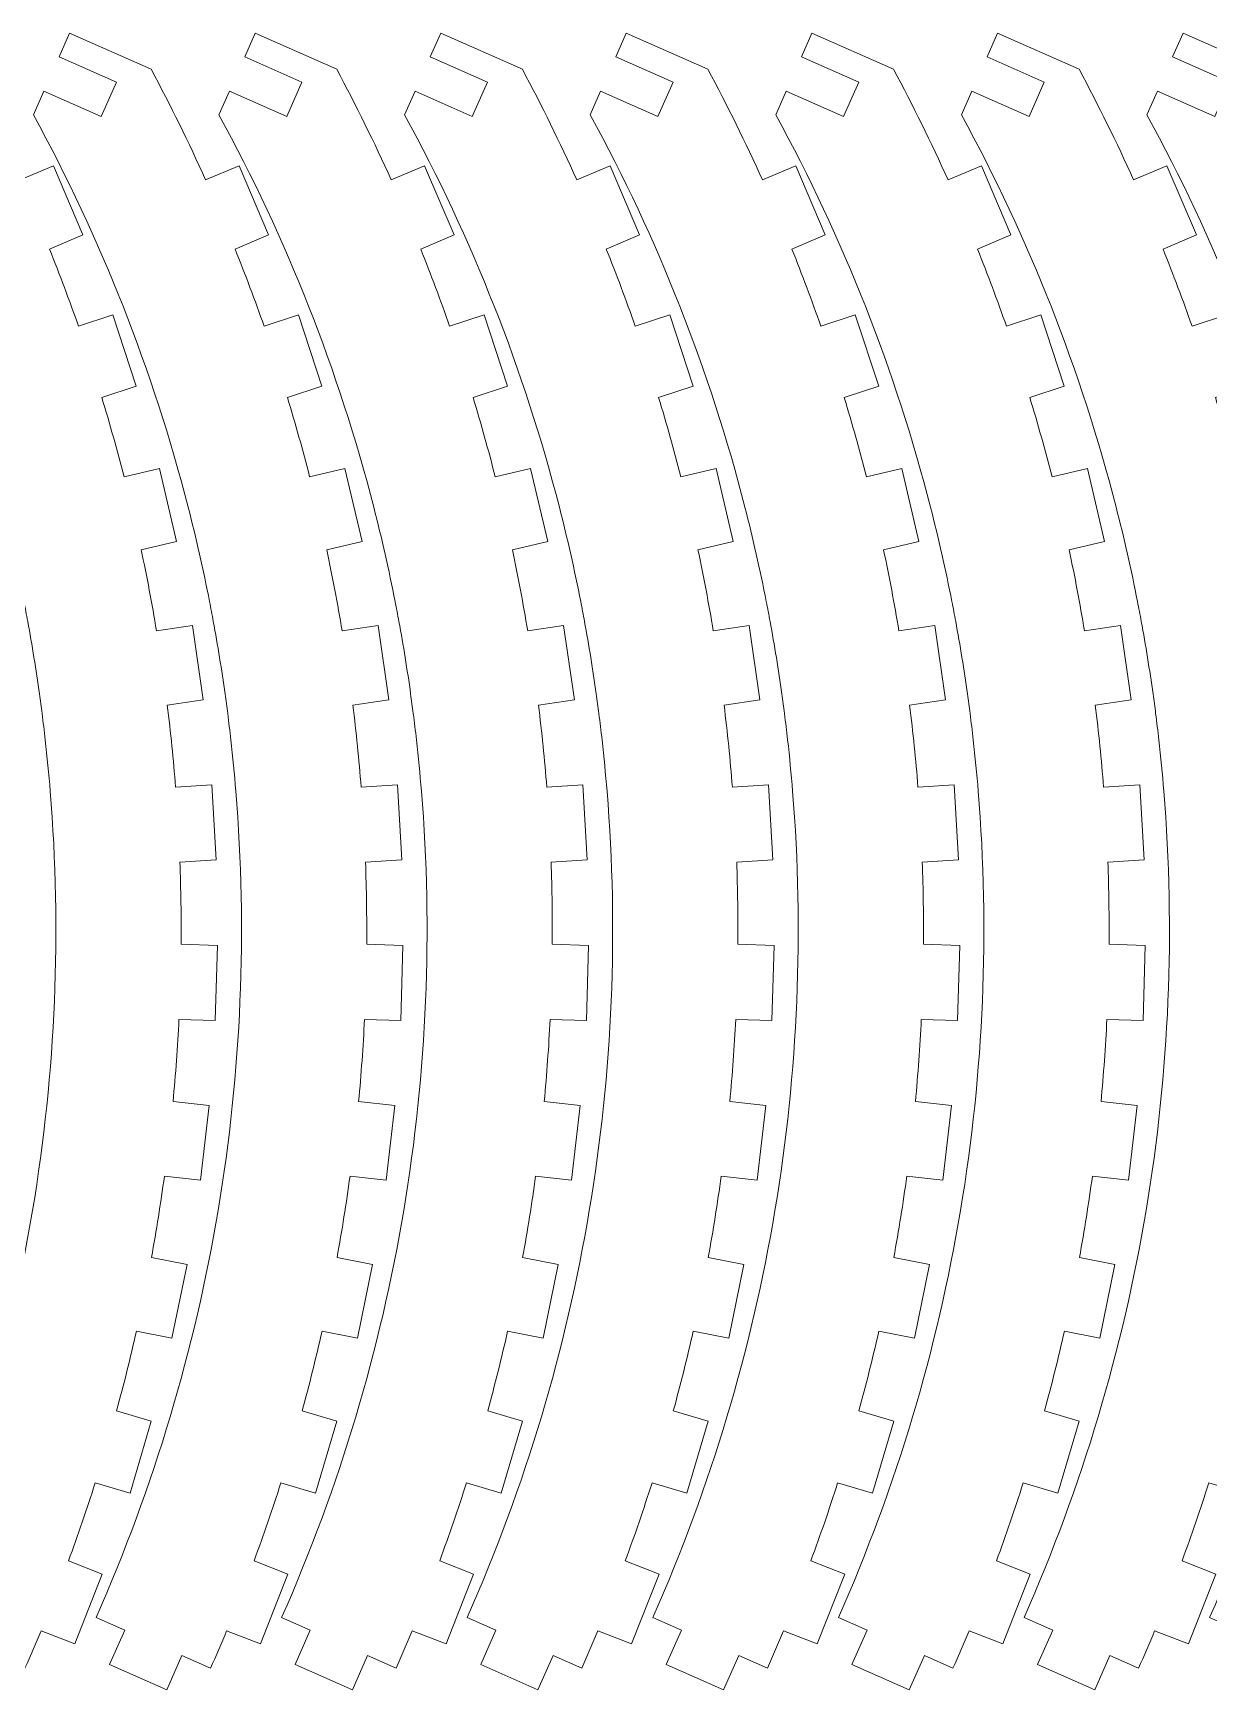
# Model space of a CAD drawing. Header units: millimetres. Extents: x -400 to 400, y -200 to 200.
# Drawn here: x 119.6 to 213.5, y 68.2 to 200.5 of the extents above; entities that cross this region are included whole.
import ezdxf

# ---------------------------------------------------------------- set-up
doc = ezdxf.new("R2010")
doc.units = ezdxf.units.MM
doc.header["$MEASUREMENT"] = 0
doc.layers.add('Camada 1', color=7, linetype='Continuous')

msp = doc.modelspace()

# ---------------------------------------------------------------- linework, layer by layer
at = {"layer": 'Camada 1', "lineweight": 20}
for points in [[(104.8457, 193.9324), (110.2505, 184.0403), (114.4045, 173.5035), (117.2028, 162.5975), (117.2028, 162.5975), (117.8418, 160.107), (118.4101, 157.5971), (118.9066, 155.0715), (118.9066, 155.0715), (119.0101, 154.5448), (119.1106, 154.0175), (119.2079, 153.4898), (119.2079, 153.4898), (119.5625, 151.5666), (119.8758, 149.6353), (120.1466, 147.6984), (120.1466, 147.6984), (120.2192, 147.18), (120.2889, 146.6612), (120.3554, 146.142), (120.3554, 146.142), (120.4454, 145.439), (120.5301, 144.7351), (120.6092, 144.0308), (120.6092, 144.0308), (120.762, 142.6695), (120.8944, 141.3057), (121.006, 139.9405), (121.006, 139.9405), (122.8281, 117.6503), (119.1379, 94.9596), (109.8476, 73.9707), (109.8476, 73.9707), (109.8476, 73.9707), (112.1337, 72.9588), (112.1337, 72.9588), (112.1337, 72.9588), (112.1337, 72.9588), (110.9195, 70.2155), (110.9195, 70.2155), (110.9195, 70.2155), (110.9195, 70.2155), (115.4916, 68.1918), (115.4916, 68.1918), (115.4916, 68.1918), (115.4916, 68.1918), (116.7058, 70.9351), (116.7058, 70.9351), (116.7058, 70.9351), (116.7058, 70.9351), (118.9919, 69.9232), (118.9919, 69.9232), (118.9919, 69.9232), (119.4306, 70.9143), (119.8583, 71.9104), (120.2747, 72.9111), (120.2747, 72.9111), (120.2747, 72.9111), (122.9715, 71.8533), (122.9715, 71.8533), (122.9715, 71.8533), (122.9715, 71.8533), (125.1624, 77.4391), (125.1624, 77.4391), (125.1624, 77.4391), (125.1624, 77.4391), (122.4656, 78.4968), (122.4656, 78.4968), (122.4656, 78.4968), (123.223, 80.5513), (123.934, 82.6227), (124.598, 84.7093), (124.598, 84.7093), (124.598, 84.7093), (127.3758, 83.8879), (127.3758, 83.8879), (127.3758, 83.8879), (127.3758, 83.8879), (129.0772, 89.6416), (129.0772, 89.6416), (129.0772, 89.6416), (129.0772, 89.6416), (126.2993, 90.4631), (126.2993, 90.4631), (126.2993, 90.4631), (126.8769, 92.5752), (127.4067, 94.7001), (127.8884, 96.8362), (127.8884, 96.8362), (127.8884, 96.8362), (130.7268, 96.2573), (130.7268, 96.2573), (130.7268, 96.2573), (130.7268, 96.2573), (131.9259, 102.1362), (131.9259, 102.1362), (131.9259, 102.1362), (131.9259, 102.1362), (129.0876, 102.7151), (129.0876, 102.7151), (129.0876, 102.7151), (129.481, 104.8693), (129.8257, 107.032), (130.1215, 109.2016), (130.1215, 109.2016), (130.1215, 109.2016), (132.9992, 108.8695), (132.9992, 108.8695), (132.9992, 108.8695), (132.9992, 108.8695), (133.6872, 114.8298), (133.6872, 114.8298), (133.6872, 114.8298), (133.6872, 114.8298), (130.8096, 115.1621), (130.8096, 115.1621), (130.8096, 115.1621), (131.0158, 117.3421), (131.1729, 119.5264), (131.2807, 121.7134), (131.2807, 121.7134), (131.2807, 121.7134), (134.1762, 121.6305), (134.1762, 121.6305), (134.1762, 121.6305), (134.1762, 121.6305), (134.348, 127.628), (134.348, 127.628), (134.348, 127.628), (134.348, 127.628), (131.4525, 127.711), (131.4525, 127.711), (131.4525, 127.711), (131.4701, 129.9007), (131.4384, 132.0904), (131.3572, 134.2786), (131.3572, 134.2786), (131.3572, 134.2786), (134.2492, 134.4455), (134.2492, 134.4455), (134.2492, 134.4455), (134.2492, 134.4455), (133.9035, 140.4355), (133.9035, 140.4355), (133.9035, 140.4355), (133.9035, 140.4355), (131.0116, 140.2686), (131.0116, 140.2686), (131.0116, 140.2686), (130.8404, 142.4516), (130.6201, 144.6306), (130.3507, 146.8037), (130.3507, 146.8037), (130.3507, 146.8037), (133.2174, 147.2191), (133.2174, 147.2191), (133.2174, 147.2191), (133.2174, 147.2191), (132.3569, 153.157), (132.3569, 153.157), (132.3569, 153.157), (132.3569, 153.157), (129.4901, 152.7416), (129.4901, 152.7416), (129.4901, 152.7416), (129.1314, 154.9017), (128.7241, 157.0535), (128.2685, 159.1953), (128.2685, 159.1953), (128.2685, 159.1953), (131.0888, 159.8563), (131.0888, 159.8563), (131.0888, 159.8563), (131.0888, 159.8563), (129.7196, 165.698), (129.7196, 165.698), (129.7196, 165.698), (129.7196, 165.698), (126.8993, 165.037), (126.8993, 165.037), (126.8993, 165.037), (126.3559, 167.1582), (125.7647, 169.2669), (125.1261, 171.3615), (125.1261, 171.3615), (125.1261, 171.3615), (127.879, 172.263), (127.879, 172.263), (127.879, 172.263), (127.879, 172.263), (126.0115, 177.965), (126.0115, 177.965), (126.0115, 177.965), (126.0115, 177.965), (123.2587, 177.0633), (123.2587, 177.0633), (123.2587, 177.0633), (122.5344, 179.1298), (121.7637, 181.1798), (120.947, 183.2115), (120.947, 183.2115), (120.947, 183.2115), (123.6119, 184.3469), (123.6119, 184.3469), (123.6119, 184.3469), (123.6119, 184.3469), (121.26, 189.8668), (121.26, 189.8668), (121.26, 189.8668), (121.26, 189.8668), (118.5951, 188.7313), (118.5951, 188.7313), (118.5951, 188.7313), (117.2463, 191.7242), (115.7969, 194.6705), (114.2491, 197.5655), (114.2491, 197.5655), (114.2491, 197.5655), (107.7309, 200.4506), (107.7309, 200.4506), (107.7309, 200.4506), (107.7309, 200.4506), (106.8954, 198.5631), (106.8954, 198.5631), (106.8954, 198.5631), (106.8954, 198.5631), (111.4676, 196.5394), (111.4676, 196.5394), (111.4676, 196.5394), (111.4676, 196.5394), (110.2533, 193.7961), (110.2533, 193.7961), (110.2533, 193.7961), (110.2533, 193.7961), (105.6812, 195.8198), (105.6812, 195.8198), (105.6812, 195.8198), (105.6812, 195.8198), (104.8457, 193.9324), (104.8457, 193.9324)], [(119.6624, 193.9324), (125.0672, 184.0403), (129.2212, 173.5035), (132.0195, 162.5975), (132.0195, 162.5975), (132.6585, 160.107), (133.2268, 157.5971), (133.7233, 155.0715), (133.7233, 155.0715), (133.8268, 154.5448), (133.9273, 154.0175), (134.0246, 153.4898), (134.0246, 153.4898), (134.3792, 151.5666), (134.6925, 149.6353), (134.9633, 147.6984), (134.9633, 147.6984), (135.0359, 147.18), (135.1056, 146.6612), (135.1721, 146.142), (135.1721, 146.142), (135.2621, 145.439), (135.3468, 144.7351), (135.4259, 144.0308), (135.4259, 144.0308), (135.5787, 142.6695), (135.7111, 141.3057), (135.8227, 139.9405), (135.8227, 139.9405), (137.6448, 117.6503), (133.9546, 94.9596), (124.6643, 73.9707), (124.6643, 73.9707), (124.6643, 73.9707), (126.9504, 72.9588), (126.9504, 72.9588), (126.9504, 72.9588), (126.9504, 72.9588), (125.7362, 70.2155), (125.7362, 70.2155), (125.7362, 70.2155), (125.7362, 70.2155), (130.3083, 68.1918), (130.3083, 68.1918), (130.3083, 68.1918), (130.3083, 68.1918), (131.5225, 70.9351), (131.5225, 70.9351), (131.5225, 70.9351), (131.5225, 70.9351), (133.8086, 69.9232), (133.8086, 69.9232), (133.8086, 69.9232), (134.2473, 70.9143), (134.675, 71.9104), (135.0914, 72.9111), (135.0914, 72.9111), (135.0914, 72.9111), (137.7882, 71.8533), (137.7882, 71.8533), (137.7882, 71.8533), (137.7882, 71.8533), (139.9791, 77.4391), (139.9791, 77.4391), (139.9791, 77.4391), (139.9791, 77.4391), (137.2823, 78.4968), (137.2823, 78.4968), (137.2823, 78.4968), (138.0397, 80.5513), (138.7507, 82.6227), (139.4147, 84.7093), (139.4147, 84.7093), (139.4147, 84.7093), (142.1925, 83.8879), (142.1925, 83.8879), (142.1925, 83.8879), (142.1925, 83.8879), (143.8939, 89.6416), (143.8939, 89.6416), (143.8939, 89.6416), (143.8939, 89.6416), (141.116, 90.4631), (141.116, 90.4631), (141.116, 90.4631), (141.6936, 92.5752), (142.2234, 94.7001), (142.7051, 96.8362), (142.7051, 96.8362), (142.7051, 96.8362), (145.5435, 96.2573), (145.5435, 96.2573), (145.5435, 96.2573), (145.5435, 96.2573), (146.7426, 102.1362), (146.7426, 102.1362), (146.7426, 102.1362), (146.7426, 102.1362), (143.9043, 102.7151), (143.9043, 102.7151), (143.9043, 102.7151), (144.2977, 104.8693), (144.6424, 107.032), (144.9382, 109.2016), (144.9382, 109.2016), (144.9382, 109.2016), (147.8159, 108.8695), (147.8159, 108.8695), (147.8159, 108.8695), (147.8159, 108.8695), (148.5039, 114.8298), (148.5039, 114.8298), (148.5039, 114.8298), (148.5039, 114.8298), (145.6263, 115.1621), (145.6263, 115.1621), (145.6263, 115.1621), (145.8325, 117.3421), (145.9896, 119.5264), (146.0974, 121.7134), (146.0974, 121.7134), (146.0974, 121.7134), (148.9929, 121.6305), (148.9929, 121.6305), (148.9929, 121.6305), (148.9929, 121.6305), (149.1647, 127.628), (149.1647, 127.628), (149.1647, 127.628), (149.1647, 127.628), (146.2692, 127.711), (146.2692, 127.711), (146.2692, 127.711), (146.2868, 129.9007), (146.2551, 132.0904), (146.1739, 134.2786), (146.1739, 134.2786), (146.1739, 134.2786), (149.0659, 134.4455), (149.0659, 134.4455), (149.0659, 134.4455), (149.0659, 134.4455), (148.7202, 140.4355), (148.7202, 140.4355), (148.7202, 140.4355), (148.7202, 140.4355), (145.8283, 140.2686), (145.8283, 140.2686), (145.8283, 140.2686), (145.6571, 142.4516), (145.4368, 144.6306), (145.1674, 146.8037), (145.1674, 146.8037), (145.1674, 146.8037), (148.0341, 147.2191), (148.0341, 147.2191), (148.0341, 147.2191), (148.0341, 147.2191), (147.1736, 153.157), (147.1736, 153.157), (147.1736, 153.157), (147.1736, 153.157), (144.3068, 152.7416), (144.3068, 152.7416), (144.3068, 152.7416), (143.9481, 154.9017), (143.5408, 157.0535), (143.0852, 159.1953), (143.0852, 159.1953), (143.0852, 159.1953), (145.9055, 159.8563), (145.9055, 159.8563), (145.9055, 159.8563), (145.9055, 159.8563), (144.5363, 165.698), (144.5363, 165.698), (144.5363, 165.698), (144.5363, 165.698), (141.716, 165.037), (141.716, 165.037), (141.716, 165.037), (141.1726, 167.1582), (140.5814, 169.2669), (139.9428, 171.3615), (139.9428, 171.3615), (139.9428, 171.3615), (142.6957, 172.263), (142.6957, 172.263), (142.6957, 172.263), (142.6957, 172.263), (140.8282, 177.965), (140.8282, 177.965), (140.8282, 177.965), (140.8282, 177.965), (138.0754, 177.0633), (138.0754, 177.0633), (138.0754, 177.0633), (137.3511, 179.1298), (136.5804, 181.1798), (135.7637, 183.2115), (135.7637, 183.2115), (135.7637, 183.2115), (138.4286, 184.3469), (138.4286, 184.3469), (138.4286, 184.3469), (138.4286, 184.3469), (136.0767, 189.8668), (136.0767, 189.8668), (136.0767, 189.8668), (136.0767, 189.8668), (133.4118, 188.7313), (133.4118, 188.7313), (133.4118, 188.7313), (132.063, 191.7242), (130.6136, 194.6705), (129.0658, 197.5655), (129.0658, 197.5655), (129.0658, 197.5655), (122.5476, 200.4506), (122.5476, 200.4506), (122.5476, 200.4506), (122.5476, 200.4506), (121.7121, 198.5631), (121.7121, 198.5631), (121.7121, 198.5631), (121.7121, 198.5631), (126.2843, 196.5394), (126.2843, 196.5394), (126.2843, 196.5394), (126.2843, 196.5394), (125.07, 193.7961), (125.07, 193.7961), (125.07, 193.7961), (125.07, 193.7961), (120.4979, 195.8198), (120.4979, 195.8198), (120.4979, 195.8198), (120.4979, 195.8198), (119.6624, 193.9324), (119.6624, 193.9324)], [(134.4791, 193.9324), (139.8839, 184.0403), (144.0379, 173.5035), (146.8362, 162.5975), (146.8362, 162.5975), (147.4752, 160.107), (148.0435, 157.5971), (148.54, 155.0715), (148.54, 155.0715), (148.6435, 154.5448), (148.744, 154.0175), (148.8413, 153.4898), (148.8413, 153.4898), (149.1959, 151.5666), (149.5092, 149.6353), (149.78, 147.6984), (149.78, 147.6984), (149.8526, 147.18), (149.9223, 146.6612), (149.9888, 146.142), (149.9888, 146.142), (150.0788, 145.439), (150.1635, 144.7351), (150.2426, 144.0308), (150.2426, 144.0308), (150.3954, 142.6695), (150.5278, 141.3057), (150.6394, 139.9405), (150.6394, 139.9405), (152.4615, 117.6503), (148.7713, 94.9596), (139.481, 73.9707), (139.481, 73.9707), (139.481, 73.9707), (141.7671, 72.9588), (141.7671, 72.9588), (141.7671, 72.9588), (141.7671, 72.9588), (140.5529, 70.2155), (140.5529, 70.2155), (140.5529, 70.2155), (140.5529, 70.2155), (145.125, 68.1918), (145.125, 68.1918), (145.125, 68.1918), (145.125, 68.1918), (146.3392, 70.9351), (146.3392, 70.9351), (146.3392, 70.9351), (146.3392, 70.9351), (148.6253, 69.9232), (148.6253, 69.9232), (148.6253, 69.9232), (149.064, 70.9143), (149.4917, 71.9104), (149.9081, 72.9111), (149.9081, 72.9111), (149.9081, 72.9111), (152.6049, 71.8533), (152.6049, 71.8533), (152.6049, 71.8533), (152.6049, 71.8533), (154.7958, 77.4391), (154.7958, 77.4391), (154.7958, 77.4391), (154.7958, 77.4391), (152.099, 78.4968), (152.099, 78.4968), (152.099, 78.4968), (152.8564, 80.5513), (153.5674, 82.6227), (154.2314, 84.7093), (154.2314, 84.7093), (154.2314, 84.7093), (157.0092, 83.8879), (157.0092, 83.8879), (157.0092, 83.8879), (157.0092, 83.8879), (158.7106, 89.6416), (158.7106, 89.6416), (158.7106, 89.6416), (158.7106, 89.6416), (155.9327, 90.4631), (155.9327, 90.4631), (155.9327, 90.4631), (156.5103, 92.5752), (157.0401, 94.7001), (157.5218, 96.8362), (157.5218, 96.8362), (157.5218, 96.8362), (160.3602, 96.2573), (160.3602, 96.2573), (160.3602, 96.2573), (160.3602, 96.2573), (161.5593, 102.1362), (161.5593, 102.1362), (161.5593, 102.1362), (161.5593, 102.1362), (158.721, 102.7151), (158.721, 102.7151), (158.721, 102.7151), (159.1144, 104.8693), (159.4591, 107.032), (159.7549, 109.2016), (159.7549, 109.2016), (159.7549, 109.2016), (162.6326, 108.8695), (162.6326, 108.8695), (162.6326, 108.8695), (162.6326, 108.8695), (163.3206, 114.8298), (163.3206, 114.8298), (163.3206, 114.8298), (163.3206, 114.8298), (160.443, 115.1621), (160.443, 115.1621), (160.443, 115.1621), (160.6492, 117.3421), (160.8063, 119.5264), (160.9141, 121.7134), (160.9141, 121.7134), (160.9141, 121.7134), (163.8096, 121.6305), (163.8096, 121.6305), (163.8096, 121.6305), (163.8096, 121.6305), (163.9814, 127.628), (163.9814, 127.628), (163.9814, 127.628), (163.9814, 127.628), (161.0859, 127.711), (161.0859, 127.711), (161.0859, 127.711), (161.1035, 129.9007), (161.0718, 132.0904), (160.9906, 134.2786), (160.9906, 134.2786), (160.9906, 134.2786), (163.8826, 134.4455), (163.8826, 134.4455), (163.8826, 134.4455), (163.8826, 134.4455), (163.5369, 140.4355), (163.5369, 140.4355), (163.5369, 140.4355), (163.5369, 140.4355), (160.645, 140.2686), (160.645, 140.2686), (160.645, 140.2686), (160.4738, 142.4516), (160.2535, 144.6306), (159.9841, 146.8037), (159.9841, 146.8037), (159.9841, 146.8037), (162.8508, 147.2191), (162.8508, 147.2191), (162.8508, 147.2191), (162.8508, 147.2191), (161.9903, 153.157), (161.9903, 153.157), (161.9903, 153.157), (161.9903, 153.157), (159.1235, 152.7416), (159.1235, 152.7416), (159.1235, 152.7416), (158.7648, 154.9017), (158.3575, 157.0535), (157.9019, 159.1953), (157.9019, 159.1953), (157.9019, 159.1953), (160.7222, 159.8563), (160.7222, 159.8563), (160.7222, 159.8563), (160.7222, 159.8563), (159.353, 165.698), (159.353, 165.698), (159.353, 165.698), (159.353, 165.698), (156.5327, 165.037), (156.5327, 165.037), (156.5327, 165.037), (155.9893, 167.1582), (155.3981, 169.2669), (154.7595, 171.3615), (154.7595, 171.3615), (154.7595, 171.3615), (157.5124, 172.263), (157.5124, 172.263), (157.5124, 172.263), (157.5124, 172.263), (155.6449, 177.965), (155.6449, 177.965), (155.6449, 177.965), (155.6449, 177.965), (152.8921, 177.0633), (152.8921, 177.0633), (152.8921, 177.0633), (152.1678, 179.1298), (151.3971, 181.1798), (150.5804, 183.2115), (150.5804, 183.2115), (150.5804, 183.2115), (153.2453, 184.3469), (153.2453, 184.3469), (153.2453, 184.3469), (153.2453, 184.3469), (150.8934, 189.8668), (150.8934, 189.8668), (150.8934, 189.8668), (150.8934, 189.8668), (148.2285, 188.7313), (148.2285, 188.7313), (148.2285, 188.7313), (146.8797, 191.7242), (145.4303, 194.6705), (143.8825, 197.5655), (143.8825, 197.5655), (143.8825, 197.5655), (137.3643, 200.4506), (137.3643, 200.4506), (137.3643, 200.4506), (137.3643, 200.4506), (136.5288, 198.5631), (136.5288, 198.5631), (136.5288, 198.5631), (136.5288, 198.5631), (141.101, 196.5394), (141.101, 196.5394), (141.101, 196.5394), (141.101, 196.5394), (139.8867, 193.7961), (139.8867, 193.7961), (139.8867, 193.7961), (139.8867, 193.7961), (135.3146, 195.8198), (135.3146, 195.8198), (135.3146, 195.8198), (135.3146, 195.8198), (134.4791, 193.9324), (134.4791, 193.9324)], [(149.2958, 193.9324), (154.7006, 184.0403), (158.8546, 173.5035), (161.6529, 162.5975), (161.6529, 162.5975), (162.2919, 160.107), (162.8602, 157.5971), (163.3567, 155.0715), (163.3567, 155.0715), (163.4602, 154.5448), (163.5607, 154.0175), (163.658, 153.4898), (163.658, 153.4898), (164.0126, 151.5666), (164.3259, 149.6353), (164.5967, 147.6984), (164.5967, 147.6984), (164.6693, 147.18), (164.739, 146.6612), (164.8055, 146.142), (164.8055, 146.142), (164.8955, 145.439), (164.9802, 144.7351), (165.0593, 144.0308), (165.0593, 144.0308), (165.2121, 142.6695), (165.3445, 141.3057), (165.4561, 139.9405), (165.4561, 139.9405), (167.2782, 117.6503), (163.588, 94.9596), (154.2977, 73.9707), (154.2977, 73.9707), (154.2977, 73.9707), (156.5838, 72.9588), (156.5838, 72.9588), (156.5838, 72.9588), (156.5838, 72.9588), (155.3696, 70.2155), (155.3696, 70.2155), (155.3696, 70.2155), (155.3696, 70.2155), (159.9417, 68.1918), (159.9417, 68.1918), (159.9417, 68.1918), (159.9417, 68.1918), (161.1559, 70.9351), (161.1559, 70.9351), (161.1559, 70.9351), (161.1559, 70.9351), (163.442, 69.9232), (163.442, 69.9232), (163.442, 69.9232), (163.8807, 70.9143), (164.3084, 71.9104), (164.7248, 72.9111), (164.7248, 72.9111), (164.7248, 72.9111), (167.4216, 71.8533), (167.4216, 71.8533), (167.4216, 71.8533), (167.4216, 71.8533), (169.6125, 77.4391), (169.6125, 77.4391), (169.6125, 77.4391), (169.6125, 77.4391), (166.9157, 78.4968), (166.9157, 78.4968), (166.9157, 78.4968), (167.6731, 80.5513), (168.3841, 82.6227), (169.0481, 84.7093), (169.0481, 84.7093), (169.0481, 84.7093), (171.8259, 83.8879), (171.8259, 83.8879), (171.8259, 83.8879), (171.8259, 83.8879), (173.5273, 89.6416), (173.5273, 89.6416), (173.5273, 89.6416), (173.5273, 89.6416), (170.7494, 90.4631), (170.7494, 90.4631), (170.7494, 90.4631), (171.327, 92.5752), (171.8568, 94.7001), (172.3385, 96.8362), (172.3385, 96.8362), (172.3385, 96.8362), (175.1769, 96.2573), (175.1769, 96.2573), (175.1769, 96.2573), (175.1769, 96.2573), (176.376, 102.1362), (176.376, 102.1362), (176.376, 102.1362), (176.376, 102.1362), (173.5377, 102.7151), (173.5377, 102.7151), (173.5377, 102.7151), (173.9311, 104.8693), (174.2758, 107.032), (174.5716, 109.2016), (174.5716, 109.2016), (174.5716, 109.2016), (177.4493, 108.8695), (177.4493, 108.8695), (177.4493, 108.8695), (177.4493, 108.8695), (178.1373, 114.8298), (178.1373, 114.8298), (178.1373, 114.8298), (178.1373, 114.8298), (175.2597, 115.1621), (175.2597, 115.1621), (175.2597, 115.1621), (175.4659, 117.3421), (175.623, 119.5264), (175.7308, 121.7134), (175.7308, 121.7134), (175.7308, 121.7134), (178.6263, 121.6305), (178.6263, 121.6305), (178.6263, 121.6305), (178.6263, 121.6305), (178.7981, 127.628), (178.7981, 127.628), (178.7981, 127.628), (178.7981, 127.628), (175.9026, 127.711), (175.9026, 127.711), (175.9026, 127.711), (175.9202, 129.9007), (175.8885, 132.0904), (175.8073, 134.2786), (175.8073, 134.2786), (175.8073, 134.2786), (178.6993, 134.4455), (178.6993, 134.4455), (178.6993, 134.4455), (178.6993, 134.4455), (178.3536, 140.4355), (178.3536, 140.4355), (178.3536, 140.4355), (178.3536, 140.4355), (175.4617, 140.2686), (175.4617, 140.2686), (175.4617, 140.2686), (175.2905, 142.4516), (175.0702, 144.6306), (174.8008, 146.8037), (174.8008, 146.8037), (174.8008, 146.8037), (177.6675, 147.2191), (177.6675, 147.2191), (177.6675, 147.2191), (177.6675, 147.2191), (176.807, 153.157), (176.807, 153.157), (176.807, 153.157), (176.807, 153.157), (173.9402, 152.7416), (173.9402, 152.7416), (173.9402, 152.7416), (173.5815, 154.9017), (173.1742, 157.0535), (172.7186, 159.1953), (172.7186, 159.1953), (172.7186, 159.1953), (175.5389, 159.8563), (175.5389, 159.8563), (175.5389, 159.8563), (175.5389, 159.8563), (174.1697, 165.698), (174.1697, 165.698), (174.1697, 165.698), (174.1697, 165.698), (171.3494, 165.037), (171.3494, 165.037), (171.3494, 165.037), (170.806, 167.1582), (170.2148, 169.2669), (169.5762, 171.3615), (169.5762, 171.3615), (169.5762, 171.3615), (172.3291, 172.263), (172.3291, 172.263), (172.3291, 172.263), (172.3291, 172.263), (170.4616, 177.965), (170.4616, 177.965), (170.4616, 177.965), (170.4616, 177.965), (167.7088, 177.0633), (167.7088, 177.0633), (167.7088, 177.0633), (166.9845, 179.1298), (166.2138, 181.1798), (165.3971, 183.2115), (165.3971, 183.2115), (165.3971, 183.2115), (168.062, 184.3469), (168.062, 184.3469), (168.062, 184.3469), (168.062, 184.3469), (165.7101, 189.8668), (165.7101, 189.8668), (165.7101, 189.8668), (165.7101, 189.8668), (163.0452, 188.7313), (163.0452, 188.7313), (163.0452, 188.7313), (161.6964, 191.7242), (160.247, 194.6705), (158.6992, 197.5655), (158.6992, 197.5655), (158.6992, 197.5655), (152.181, 200.4506), (152.181, 200.4506), (152.181, 200.4506), (152.181, 200.4506), (151.3455, 198.5631), (151.3455, 198.5631), (151.3455, 198.5631), (151.3455, 198.5631), (155.9177, 196.5394), (155.9177, 196.5394), (155.9177, 196.5394), (155.9177, 196.5394), (154.7034, 193.7961), (154.7034, 193.7961), (154.7034, 193.7961), (154.7034, 193.7961), (150.1313, 195.8198), (150.1313, 195.8198), (150.1313, 195.8198), (150.1313, 195.8198), (149.2958, 193.9324), (149.2958, 193.9324)], [(164.1125, 193.9324), (169.5173, 184.0403), (173.6713, 173.5035), (176.4696, 162.5975), (176.4696, 162.5975), (177.1086, 160.107), (177.6769, 157.5971), (178.1734, 155.0715), (178.1734, 155.0715), (178.2769, 154.5448), (178.3774, 154.0175), (178.4747, 153.4898), (178.4747, 153.4898), (178.8293, 151.5666), (179.1426, 149.6353), (179.4134, 147.6984), (179.4134, 147.6984), (179.486, 147.18), (179.5557, 146.6612), (179.6222, 146.142), (179.6222, 146.142), (179.7122, 145.439), (179.7969, 144.7351), (179.876, 144.0308), (179.876, 144.0308), (180.0288, 142.6695), (180.1612, 141.3057), (180.2728, 139.9405), (180.2728, 139.9405), (182.0949, 117.6503), (178.4047, 94.9596), (169.1144, 73.9707), (169.1144, 73.9707), (169.1144, 73.9707), (171.4005, 72.9588), (171.4005, 72.9588), (171.4005, 72.9588), (171.4005, 72.9588), (170.1863, 70.2155), (170.1863, 70.2155), (170.1863, 70.2155), (170.1863, 70.2155), (174.7584, 68.1918), (174.7584, 68.1918), (174.7584, 68.1918), (174.7584, 68.1918), (175.9726, 70.9351), (175.9726, 70.9351), (175.9726, 70.9351), (175.9726, 70.9351), (178.2587, 69.9232), (178.2587, 69.9232), (178.2587, 69.9232), (178.6974, 70.9143), (179.1251, 71.9104), (179.5415, 72.9111), (179.5415, 72.9111), (179.5415, 72.9111), (182.2383, 71.8533), (182.2383, 71.8533), (182.2383, 71.8533), (182.2383, 71.8533), (184.4292, 77.4391), (184.4292, 77.4391), (184.4292, 77.4391), (184.4292, 77.4391), (181.7324, 78.4968), (181.7324, 78.4968), (181.7324, 78.4968), (182.4898, 80.5513), (183.2008, 82.6227), (183.8648, 84.7093), (183.8648, 84.7093), (183.8648, 84.7093), (186.6426, 83.8879), (186.6426, 83.8879), (186.6426, 83.8879), (186.6426, 83.8879), (188.344, 89.6416), (188.344, 89.6416), (188.344, 89.6416), (188.344, 89.6416), (185.5661, 90.4631), (185.5661, 90.4631), (185.5661, 90.4631), (186.1437, 92.5752), (186.6735, 94.7001), (187.1552, 96.8362), (187.1552, 96.8362), (187.1552, 96.8362), (189.9936, 96.2573), (189.9936, 96.2573), (189.9936, 96.2573), (189.9936, 96.2573), (191.1927, 102.1362), (191.1927, 102.1362), (191.1927, 102.1362), (191.1927, 102.1362), (188.3544, 102.7151), (188.3544, 102.7151), (188.3544, 102.7151), (188.7478, 104.8693), (189.0925, 107.032), (189.3883, 109.2016), (189.3883, 109.2016), (189.3883, 109.2016), (192.266, 108.8695), (192.266, 108.8695), (192.266, 108.8695), (192.266, 108.8695), (192.954, 114.8298), (192.954, 114.8298), (192.954, 114.8298), (192.954, 114.8298), (190.0764, 115.1621), (190.0764, 115.1621), (190.0764, 115.1621), (190.2826, 117.3421), (190.4397, 119.5264), (190.5475, 121.7134), (190.5475, 121.7134), (190.5475, 121.7134), (193.443, 121.6305), (193.443, 121.6305), (193.443, 121.6305), (193.443, 121.6305), (193.6148, 127.628), (193.6148, 127.628), (193.6148, 127.628), (193.6148, 127.628), (190.7193, 127.711), (190.7193, 127.711), (190.7193, 127.711), (190.7369, 129.9007), (190.7052, 132.0904), (190.624, 134.2786), (190.624, 134.2786), (190.624, 134.2786), (193.516, 134.4455), (193.516, 134.4455), (193.516, 134.4455), (193.516, 134.4455), (193.1703, 140.4355), (193.1703, 140.4355), (193.1703, 140.4355), (193.1703, 140.4355), (190.2784, 140.2686), (190.2784, 140.2686), (190.2784, 140.2686), (190.1072, 142.4516), (189.8869, 144.6306), (189.6175, 146.8037), (189.6175, 146.8037), (189.6175, 146.8037), (192.4842, 147.2191), (192.4842, 147.2191), (192.4842, 147.2191), (192.4842, 147.2191), (191.6237, 153.157), (191.6237, 153.157), (191.6237, 153.157), (191.6237, 153.157), (188.7569, 152.7416), (188.7569, 152.7416), (188.7569, 152.7416), (188.3982, 154.9017), (187.9909, 157.0535), (187.5353, 159.1953), (187.5353, 159.1953), (187.5353, 159.1953), (190.3556, 159.8563), (190.3556, 159.8563), (190.3556, 159.8563), (190.3556, 159.8563), (188.9864, 165.698), (188.9864, 165.698), (188.9864, 165.698), (188.9864, 165.698), (186.1661, 165.037), (186.1661, 165.037), (186.1661, 165.037), (185.6227, 167.1582), (185.0315, 169.2669), (184.3929, 171.3615), (184.3929, 171.3615), (184.3929, 171.3615), (187.1458, 172.263), (187.1458, 172.263), (187.1458, 172.263), (187.1458, 172.263), (185.2783, 177.965), (185.2783, 177.965), (185.2783, 177.965), (185.2783, 177.965), (182.5255, 177.0633), (182.5255, 177.0633), (182.5255, 177.0633), (181.8012, 179.1298), (181.0305, 181.1798), (180.2138, 183.2115), (180.2138, 183.2115), (180.2138, 183.2115), (182.8787, 184.3469), (182.8787, 184.3469), (182.8787, 184.3469), (182.8787, 184.3469), (180.5268, 189.8668), (180.5268, 189.8668), (180.5268, 189.8668), (180.5268, 189.8668), (177.8619, 188.7313), (177.8619, 188.7313), (177.8619, 188.7313), (176.5131, 191.7242), (175.0637, 194.6705), (173.5159, 197.5655), (173.5159, 197.5655), (173.5159, 197.5655), (166.9977, 200.4506), (166.9977, 200.4506), (166.9977, 200.4506), (166.9977, 200.4506), (166.1622, 198.5631), (166.1622, 198.5631), (166.1622, 198.5631), (166.1622, 198.5631), (170.7344, 196.5394), (170.7344, 196.5394), (170.7344, 196.5394), (170.7344, 196.5394), (169.5201, 193.7961), (169.5201, 193.7961), (169.5201, 193.7961), (169.5201, 193.7961), (164.948, 195.8198), (164.948, 195.8198), (164.948, 195.8198), (164.948, 195.8198), (164.1125, 193.9324), (164.1125, 193.9324)], [(178.9292, 193.9324), (184.334, 184.0403), (188.488, 173.5035), (191.2863, 162.5975), (191.2863, 162.5975), (191.9253, 160.107), (192.4936, 157.5971), (192.9901, 155.0715), (192.9901, 155.0715), (193.0936, 154.5448), (193.1941, 154.0175), (193.2914, 153.4898), (193.2914, 153.4898), (193.646, 151.5666), (193.9593, 149.6353), (194.2301, 147.6984), (194.2301, 147.6984), (194.3027, 147.18), (194.3724, 146.6612), (194.4389, 146.142), (194.4389, 146.142), (194.5289, 145.439), (194.6136, 144.7351), (194.6927, 144.0308), (194.6927, 144.0308), (194.8455, 142.6695), (194.9779, 141.3057), (195.0895, 139.9405), (195.0895, 139.9405), (196.9116, 117.6503), (193.2214, 94.9596), (183.9311, 73.9707), (183.9311, 73.9707), (183.9311, 73.9707), (186.2172, 72.9588), (186.2172, 72.9588), (186.2172, 72.9588), (186.2172, 72.9588), (185.003, 70.2155), (185.003, 70.2155), (185.003, 70.2155), (185.003, 70.2155), (189.5751, 68.1918), (189.5751, 68.1918), (189.5751, 68.1918), (189.5751, 68.1918), (190.7893, 70.9351), (190.7893, 70.9351), (190.7893, 70.9351), (190.7893, 70.9351), (193.0754, 69.9232), (193.0754, 69.9232), (193.0754, 69.9232), (193.5141, 70.9143), (193.9418, 71.9104), (194.3582, 72.9111), (194.3582, 72.9111), (194.3582, 72.9111), (197.055, 71.8533), (197.055, 71.8533), (197.055, 71.8533), (197.055, 71.8533), (199.2459, 77.4391), (199.2459, 77.4391), (199.2459, 77.4391), (199.2459, 77.4391), (196.5491, 78.4968), (196.5491, 78.4968), (196.5491, 78.4968), (197.3065, 80.5513), (198.0175, 82.6227), (198.6815, 84.7093), (198.6815, 84.7093), (198.6815, 84.7093), (201.4593, 83.8879), (201.4593, 83.8879), (201.4593, 83.8879), (201.4593, 83.8879), (203.1607, 89.6416), (203.1607, 89.6416), (203.1607, 89.6416), (203.1607, 89.6416), (200.3828, 90.4631), (200.3828, 90.4631), (200.3828, 90.4631), (200.9604, 92.5752), (201.4902, 94.7001), (201.9719, 96.8362), (201.9719, 96.8362), (201.9719, 96.8362), (204.8103, 96.2573), (204.8103, 96.2573), (204.8103, 96.2573), (204.8103, 96.2573), (206.0094, 102.1362), (206.0094, 102.1362), (206.0094, 102.1362), (206.0094, 102.1362), (203.1711, 102.7151), (203.1711, 102.7151), (203.1711, 102.7151), (203.5645, 104.8693), (203.9092, 107.032), (204.205, 109.2016), (204.205, 109.2016), (204.205, 109.2016), (207.0827, 108.8695), (207.0827, 108.8695), (207.0827, 108.8695), (207.0827, 108.8695), (207.7707, 114.8298), (207.7707, 114.8298), (207.7707, 114.8298), (207.7707, 114.8298), (204.8931, 115.1621), (204.8931, 115.1621), (204.8931, 115.1621), (205.0993, 117.3421), (205.2564, 119.5264), (205.3642, 121.7134), (205.3642, 121.7134), (205.3642, 121.7134), (208.2597, 121.6305), (208.2597, 121.6305), (208.2597, 121.6305), (208.2597, 121.6305), (208.4315, 127.628), (208.4315, 127.628), (208.4315, 127.628), (208.4315, 127.628), (205.536, 127.711), (205.536, 127.711), (205.536, 127.711), (205.5536, 129.9007), (205.5219, 132.0904), (205.4407, 134.2786), (205.4407, 134.2786), (205.4407, 134.2786), (208.3327, 134.4455), (208.3327, 134.4455), (208.3327, 134.4455), (208.3327, 134.4455), (207.987, 140.4355), (207.987, 140.4355), (207.987, 140.4355), (207.987, 140.4355), (205.0951, 140.2686), (205.0951, 140.2686), (205.0951, 140.2686), (204.9239, 142.4516), (204.7036, 144.6306), (204.4342, 146.8037), (204.4342, 146.8037), (204.4342, 146.8037), (207.3009, 147.2191), (207.3009, 147.2191), (207.3009, 147.2191), (207.3009, 147.2191), (206.4404, 153.157), (206.4404, 153.157), (206.4404, 153.157), (206.4404, 153.157), (203.5736, 152.7416), (203.5736, 152.7416), (203.5736, 152.7416), (203.2149, 154.9017), (202.8076, 157.0535), (202.352, 159.1953), (202.352, 159.1953), (202.352, 159.1953), (205.1723, 159.8563), (205.1723, 159.8563), (205.1723, 159.8563), (205.1723, 159.8563), (203.8031, 165.698), (203.8031, 165.698), (203.8031, 165.698), (203.8031, 165.698), (200.9828, 165.037), (200.9828, 165.037), (200.9828, 165.037), (200.4394, 167.1582), (199.8482, 169.2669), (199.2096, 171.3615), (199.2096, 171.3615), (199.2096, 171.3615), (201.9625, 172.263), (201.9625, 172.263), (201.9625, 172.263), (201.9625, 172.263), (200.095, 177.965), (200.095, 177.965), (200.095, 177.965), (200.095, 177.965), (197.3422, 177.0633), (197.3422, 177.0633), (197.3422, 177.0633), (196.6179, 179.1298), (195.8472, 181.1798), (195.0305, 183.2115), (195.0305, 183.2115), (195.0305, 183.2115), (197.6954, 184.3469), (197.6954, 184.3469), (197.6954, 184.3469), (197.6954, 184.3469), (195.3435, 189.8668), (195.3435, 189.8668), (195.3435, 189.8668), (195.3435, 189.8668), (192.6786, 188.7313), (192.6786, 188.7313), (192.6786, 188.7313), (191.3298, 191.7242), (189.8804, 194.6705), (188.3326, 197.5655), (188.3326, 197.5655), (188.3326, 197.5655), (181.8144, 200.4506), (181.8144, 200.4506), (181.8144, 200.4506), (181.8144, 200.4506), (180.9789, 198.5631), (180.9789, 198.5631), (180.9789, 198.5631), (180.9789, 198.5631), (185.5511, 196.5394), (185.5511, 196.5394), (185.5511, 196.5394), (185.5511, 196.5394), (184.3368, 193.7961), (184.3368, 193.7961), (184.3368, 193.7961), (184.3368, 193.7961), (179.7647, 195.8198), (179.7647, 195.8198), (179.7647, 195.8198), (179.7647, 195.8198), (178.9292, 193.9324), (178.9292, 193.9324)], [(193.7459, 193.9324), (199.1507, 184.0403), (203.3047, 173.5035), (206.103, 162.5975), (206.103, 162.5975), (206.742, 160.107), (207.3103, 157.5971), (207.8068, 155.0715), (207.8068, 155.0715), (207.9103, 154.5448), (208.0108, 154.0175), (208.1081, 153.4898), (208.1081, 153.4898), (208.4627, 151.5666), (208.776, 149.6353), (209.0468, 147.6984), (209.0468, 147.6984), (209.1194, 147.18), (209.1891, 146.6612), (209.2556, 146.142), (209.2556, 146.142), (209.3456, 145.439), (209.4303, 144.7351), (209.5094, 144.0308), (209.5094, 144.0308), (209.6622, 142.6695), (209.7946, 141.3057), (209.9062, 139.9405), (209.9062, 139.9405), (211.7283, 117.6503), (208.0381, 94.9596), (198.7478, 73.9707), (198.7478, 73.9707), (198.7478, 73.9707), (201.0339, 72.9588), (201.0339, 72.9588), (201.0339, 72.9588), (201.0339, 72.9588), (199.8197, 70.2155), (199.8197, 70.2155), (199.8197, 70.2155), (199.8197, 70.2155), (204.3918, 68.1918), (204.3918, 68.1918), (204.3918, 68.1918), (204.3918, 68.1918), (205.606, 70.9351), (205.606, 70.9351), (205.606, 70.9351), (205.606, 70.9351), (207.8921, 69.9232), (207.8921, 69.9232), (207.8921, 69.9232), (208.3308, 70.9143), (208.7585, 71.9104), (209.1749, 72.9111), (209.1749, 72.9111), (209.1749, 72.9111), (211.8717, 71.8533), (211.8717, 71.8533), (211.8717, 71.8533), (211.8717, 71.8533), (214.0626, 77.4391), (214.0626, 77.4391), (214.0626, 77.4391), (214.0626, 77.4391), (211.3658, 78.4968), (211.3658, 78.4968), (211.3658, 78.4968), (212.1232, 80.5513), (212.8342, 82.6227), (213.4982, 84.7093), (213.4982, 84.7093), (213.4982, 84.7093), (216.276, 83.8879), (216.276, 83.8879), (216.276, 83.8879), (216.276, 83.8879), (217.9774, 89.6416), (217.9774, 89.6416), (217.9774, 89.6416), (217.9774, 89.6416), (215.1995, 90.4631), (215.1995, 90.4631), (215.1995, 90.4631), (215.7771, 92.5752), (216.3069, 94.7001), (216.7886, 96.8362), (216.7886, 96.8362), (216.7886, 96.8362), (219.627, 96.2573), (219.627, 96.2573), (219.627, 96.2573), (219.627, 96.2573), (220.8261, 102.1362), (220.8261, 102.1362), (220.8261, 102.1362), (220.8261, 102.1362), (217.9878, 102.7151), (217.9878, 102.7151), (217.9878, 102.7151), (218.3812, 104.8693), (218.7259, 107.032), (219.0217, 109.2016), (219.0217, 109.2016), (219.0217, 109.2016), (221.8994, 108.8695), (221.8994, 108.8695), (221.8994, 108.8695), (221.8994, 108.8695), (222.5874, 114.8298), (222.5874, 114.8298), (222.5874, 114.8298), (222.5874, 114.8298), (219.7098, 115.1621), (219.7098, 115.1621), (219.7098, 115.1621), (219.916, 117.3421), (220.0731, 119.5264), (220.1809, 121.7134), (220.1809, 121.7134), (220.1809, 121.7134), (223.0764, 121.6305), (223.0764, 121.6305), (223.0764, 121.6305), (223.0764, 121.6305), (223.2482, 127.628), (223.2482, 127.628), (223.2482, 127.628), (223.2482, 127.628), (220.3527, 127.711), (220.3527, 127.711), (220.3527, 127.711), (220.3703, 129.9007), (220.3386, 132.0904), (220.2574, 134.2786), (220.2574, 134.2786), (220.2574, 134.2786), (223.1494, 134.4455), (223.1494, 134.4455), (223.1494, 134.4455), (223.1494, 134.4455), (222.8037, 140.4355), (222.8037, 140.4355), (222.8037, 140.4355), (222.8037, 140.4355), (219.9118, 140.2686), (219.9118, 140.2686), (219.9118, 140.2686), (219.7406, 142.4516), (219.5203, 144.6306), (219.2509, 146.8037), (219.2509, 146.8037), (219.2509, 146.8037), (222.1176, 147.2191), (222.1176, 147.2191), (222.1176, 147.2191), (222.1176, 147.2191), (221.2571, 153.157), (221.2571, 153.157), (221.2571, 153.157), (221.2571, 153.157), (218.3903, 152.7416), (218.3903, 152.7416), (218.3903, 152.7416), (218.0316, 154.9017), (217.6243, 157.0535), (217.1687, 159.1953), (217.1687, 159.1953), (217.1687, 159.1953), (219.989, 159.8563), (219.989, 159.8563), (219.989, 159.8563), (219.989, 159.8563), (218.6198, 165.698), (218.6198, 165.698), (218.6198, 165.698), (218.6198, 165.698), (215.7995, 165.037), (215.7995, 165.037), (215.7995, 165.037), (215.2561, 167.1582), (214.6649, 169.2669), (214.0263, 171.3615), (214.0263, 171.3615), (214.0263, 171.3615), (216.7792, 172.263), (216.7792, 172.263), (216.7792, 172.263), (216.7792, 172.263), (214.9117, 177.965), (214.9117, 177.965), (214.9117, 177.965), (214.9117, 177.965), (212.1589, 177.0633), (212.1589, 177.0633), (212.1589, 177.0633), (211.4346, 179.1298), (210.6639, 181.1798), (209.8472, 183.2115), (209.8472, 183.2115), (209.8472, 183.2115), (212.5121, 184.3469), (212.5121, 184.3469), (212.5121, 184.3469), (212.5121, 184.3469), (210.1602, 189.8668), (210.1602, 189.8668), (210.1602, 189.8668), (210.1602, 189.8668), (207.4953, 188.7313), (207.4953, 188.7313), (207.4953, 188.7313), (206.1465, 191.7242), (204.6971, 194.6705), (203.1493, 197.5655), (203.1493, 197.5655), (203.1493, 197.5655), (196.6311, 200.4506), (196.6311, 200.4506), (196.6311, 200.4506), (196.6311, 200.4506), (195.7956, 198.5631), (195.7956, 198.5631), (195.7956, 198.5631), (195.7956, 198.5631), (200.3678, 196.5394), (200.3678, 196.5394), (200.3678, 196.5394), (200.3678, 196.5394), (199.1535, 193.7961), (199.1535, 193.7961), (199.1535, 193.7961), (199.1535, 193.7961), (194.5814, 195.8198), (194.5814, 195.8198), (194.5814, 195.8198), (194.5814, 195.8198), (193.7459, 193.9324), (193.7459, 193.9324)], [(208.5626, 193.9324), (213.9674, 184.0403), (218.1214, 173.5035), (220.9197, 162.5975), (220.9197, 162.5975), (221.5587, 160.107), (222.127, 157.5971), (222.6235, 155.0715), (222.6235, 155.0715), (222.727, 154.5448), (222.8275, 154.0175), (222.9248, 153.4898), (222.9248, 153.4898), (223.2794, 151.5666), (223.5927, 149.6353), (223.8635, 147.6984), (223.8635, 147.6984), (223.9361, 147.18), (224.0058, 146.6612), (224.0723, 146.142), (224.0723, 146.142), (224.1623, 145.439), (224.247, 144.7351), (224.3261, 144.0308), (224.3261, 144.0308), (224.4789, 142.6695), (224.6113, 141.3057), (224.7229, 139.9405), (224.7229, 139.9405), (226.545, 117.6503), (222.8548, 94.9596), (213.5645, 73.9707), (213.5645, 73.9707), (213.5645, 73.9707), (215.8506, 72.9588), (215.8506, 72.9588), (215.8506, 72.9588), (215.8506, 72.9588), (214.6364, 70.2155), (214.6364, 70.2155), (214.6364, 70.2155), (214.6364, 70.2155), (219.2085, 68.1918), (219.2085, 68.1918), (219.2085, 68.1918), (219.2085, 68.1918), (220.4227, 70.9351), (220.4227, 70.9351), (220.4227, 70.9351), (220.4227, 70.9351), (222.7088, 69.9232), (222.7088, 69.9232), (222.7088, 69.9232), (223.1475, 70.9143), (223.5752, 71.9104), (223.9916, 72.9111), (223.9916, 72.9111), (223.9916, 72.9111), (226.6884, 71.8533), (226.6884, 71.8533), (226.6884, 71.8533), (226.6884, 71.8533), (228.8793, 77.4391), (228.8793, 77.4391), (228.8793, 77.4391), (228.8793, 77.4391), (226.1825, 78.4968), (226.1825, 78.4968), (226.1825, 78.4968), (226.9399, 80.5513), (227.6509, 82.6227), (228.3149, 84.7093), (228.3149, 84.7093), (228.3149, 84.7093), (231.0927, 83.8879), (231.0927, 83.8879), (231.0927, 83.8879), (231.0927, 83.8879), (232.7941, 89.6416), (232.7941, 89.6416), (232.7941, 89.6416), (232.7941, 89.6416), (230.0162, 90.4631), (230.0162, 90.4631), (230.0162, 90.4631), (230.5938, 92.5752), (231.1236, 94.7001), (231.6053, 96.8362), (231.6053, 96.8362), (231.6053, 96.8362), (234.4437, 96.2573), (234.4437, 96.2573), (234.4437, 96.2573), (234.4437, 96.2573), (235.6428, 102.1362), (235.6428, 102.1362), (235.6428, 102.1362), (235.6428, 102.1362), (232.8045, 102.7151), (232.8045, 102.7151), (232.8045, 102.7151), (233.1979, 104.8693), (233.5426, 107.032), (233.8384, 109.2016), (233.8384, 109.2016), (233.8384, 109.2016), (236.7161, 108.8695), (236.7161, 108.8695), (236.7161, 108.8695), (236.7161, 108.8695), (237.4041, 114.8298), (237.4041, 114.8298), (237.4041, 114.8298), (237.4041, 114.8298), (234.5265, 115.1621), (234.5265, 115.1621), (234.5265, 115.1621), (234.7327, 117.3421), (234.8898, 119.5264), (234.9976, 121.7134), (234.9976, 121.7134), (234.9976, 121.7134), (237.8931, 121.6305), (237.8931, 121.6305), (237.8931, 121.6305), (237.8931, 121.6305), (238.0649, 127.628), (238.0649, 127.628), (238.0649, 127.628), (238.0649, 127.628), (235.1694, 127.711), (235.1694, 127.711), (235.1694, 127.711), (235.187, 129.9007), (235.1553, 132.0904), (235.0741, 134.2786), (235.0741, 134.2786), (235.0741, 134.2786), (237.9661, 134.4455), (237.9661, 134.4455), (237.9661, 134.4455), (237.9661, 134.4455), (237.6204, 140.4355), (237.6204, 140.4355), (237.6204, 140.4355), (237.6204, 140.4355), (234.7285, 140.2686), (234.7285, 140.2686), (234.7285, 140.2686), (234.5573, 142.4516), (234.337, 144.6306), (234.0676, 146.8037), (234.0676, 146.8037), (234.0676, 146.8037), (236.9343, 147.2191), (236.9343, 147.2191), (236.9343, 147.2191), (236.9343, 147.2191), (236.0738, 153.157), (236.0738, 153.157), (236.0738, 153.157), (236.0738, 153.157), (233.207, 152.7416), (233.207, 152.7416), (233.207, 152.7416), (232.8483, 154.9017), (232.441, 157.0535), (231.9854, 159.1953), (231.9854, 159.1953), (231.9854, 159.1953), (234.8057, 159.8563), (234.8057, 159.8563), (234.8057, 159.8563), (234.8057, 159.8563), (233.4365, 165.698), (233.4365, 165.698), (233.4365, 165.698), (233.4365, 165.698), (230.6162, 165.037), (230.6162, 165.037), (230.6162, 165.037), (230.0728, 167.1582), (229.4816, 169.2669), (228.843, 171.3615), (228.843, 171.3615), (228.843, 171.3615), (231.5959, 172.263), (231.5959, 172.263), (231.5959, 172.263), (231.5959, 172.263), (229.7284, 177.965), (229.7284, 177.965), (229.7284, 177.965), (229.7284, 177.965), (226.9756, 177.0633), (226.9756, 177.0633), (226.9756, 177.0633), (226.2513, 179.1298), (225.4806, 181.1798), (224.6639, 183.2115), (224.6639, 183.2115), (224.6639, 183.2115), (227.3288, 184.3469), (227.3288, 184.3469), (227.3288, 184.3469), (227.3288, 184.3469), (224.9769, 189.8668), (224.9769, 189.8668), (224.9769, 189.8668), (224.9769, 189.8668), (222.312, 188.7313), (222.312, 188.7313), (222.312, 188.7313), (220.9632, 191.7242), (219.5138, 194.6705), (217.966, 197.5655), (217.966, 197.5655), (217.966, 197.5655), (211.4478, 200.4506), (211.4478, 200.4506), (211.4478, 200.4506), (211.4478, 200.4506), (210.6123, 198.5631), (210.6123, 198.5631), (210.6123, 198.5631), (210.6123, 198.5631), (215.1845, 196.5394), (215.1845, 196.5394), (215.1845, 196.5394), (215.1845, 196.5394), (213.9702, 193.7961), (213.9702, 193.7961), (213.9702, 193.7961), (213.9702, 193.7961), (209.3981, 195.8198), (209.3981, 195.8198), (209.3981, 195.8198), (209.3981, 195.8198), (208.5626, 193.9324), (208.5626, 193.9324)]]:
    msp.add_open_spline(points, degree=3, knots=[0, 0, 0, 0, 0.01639344, 0.01639344, 0.01639344, 0.01639344, 0.03278689, 0.03278689, 0.03278689, 0.03278689, 0.04918033, 0.04918033, 0.04918033, 0.04918033, 0.06557377, 0.06557377, 0.06557377, 0.06557377, 0.08196721, 0.08196721, 0.08196721, 0.08196721, 0.09836066, 0.09836066, 0.09836066, 0.09836066, 0.1147541, 0.1147541, 0.1147541, 0.1147541, 0.13114754, 0.13114754, 0.13114754, 0.13114754, 0.14754098, 0.14754098, 0.14754098, 0.14754098, 0.16393443, 0.16393443, 0.16393443, 0.16393443, 0.18032787, 0.18032787, 0.18032787, 0.18032787, 0.19672131, 0.19672131, 0.19672131, 0.19672131, 0.21311475, 0.21311475, 0.21311475, 0.21311475, 0.2295082, 0.2295082, 0.2295082, 0.2295082, 0.24590164, 0.24590164, 0.24590164, 0.24590164, 0.26229508, 0.26229508, 0.26229508, 0.26229508, 0.27868852, 0.27868852, 0.27868852, 0.27868852, 0.29508197, 0.29508197, 0.29508197, 0.29508197, 0.31147541, 0.31147541, 0.31147541, 0.31147541, 0.32786885, 0.32786885, 0.32786885, 0.32786885, 0.3442623, 0.3442623, 0.3442623, 0.3442623, 0.36065574, 0.36065574, 0.36065574, 0.36065574, 0.37704918, 0.37704918, 0.37704918, 0.37704918, 0.39344262, 0.39344262, 0.39344262, 0.39344262, 0.40983607, 0.40983607, 0.40983607, 0.40983607, 0.42622951, 0.42622951, 0.42622951, 0.42622951, 0.44262295, 0.44262295, 0.44262295, 0.44262295, 0.45901639, 0.45901639, 0.45901639, 0.45901639, 0.47540984, 0.47540984, 0.47540984, 0.47540984, 0.49180328, 0.49180328, 0.49180328, 0.49180328, 0.50819672, 0.50819672, 0.50819672, 0.50819672, 0.52459016, 0.52459016, 0.52459016, 0.52459016, 0.54098361, 0.54098361, 0.54098361, 0.54098361, 0.55737705, 0.55737705, 0.55737705, 0.55737705, 0.57377049, 0.57377049, 0.57377049, 0.57377049, 0.59016393, 0.59016393, 0.59016393, 0.59016393, 0.60655738, 0.60655738, 0.60655738, 0.60655738, 0.62295082, 0.62295082, 0.62295082, 0.62295082, 0.63934426, 0.63934426, 0.63934426, 0.63934426, 0.6557377, 0.6557377, 0.6557377, 0.6557377, 0.67213115, 0.67213115, 0.67213115, 0.67213115, 0.68852459, 0.68852459, 0.68852459, 0.68852459, 0.70491803, 0.70491803, 0.70491803, 0.70491803, 0.72131148, 0.72131148, 0.72131148, 0.72131148, 0.73770492, 0.73770492, 0.73770492, 0.73770492, 0.75409836, 0.75409836, 0.75409836, 0.75409836, 0.7704918, 0.7704918, 0.7704918, 0.7704918, 0.78688525, 0.78688525, 0.78688525, 0.78688525, 0.80327869, 0.80327869, 0.80327869, 0.80327869, 0.81967213, 0.81967213, 0.81967213, 0.81967213, 0.83606557, 0.83606557, 0.83606557, 0.83606557, 0.85245902, 0.85245902, 0.85245902, 0.85245902, 0.86885246, 0.86885246, 0.86885246, 0.86885246, 0.8852459, 0.8852459, 0.8852459, 0.8852459, 0.90163934, 0.90163934, 0.90163934, 0.90163934, 0.91803279, 0.91803279, 0.91803279, 0.91803279, 0.93442623, 0.93442623, 0.93442623, 0.93442623, 0.95081967, 0.95081967, 0.95081967, 0.95081967, 0.96721311, 0.96721311, 0.96721311, 0.96721311, 1, 1, 1, 1], dxfattribs=at)

doc.saveas('drawing.dxf')
